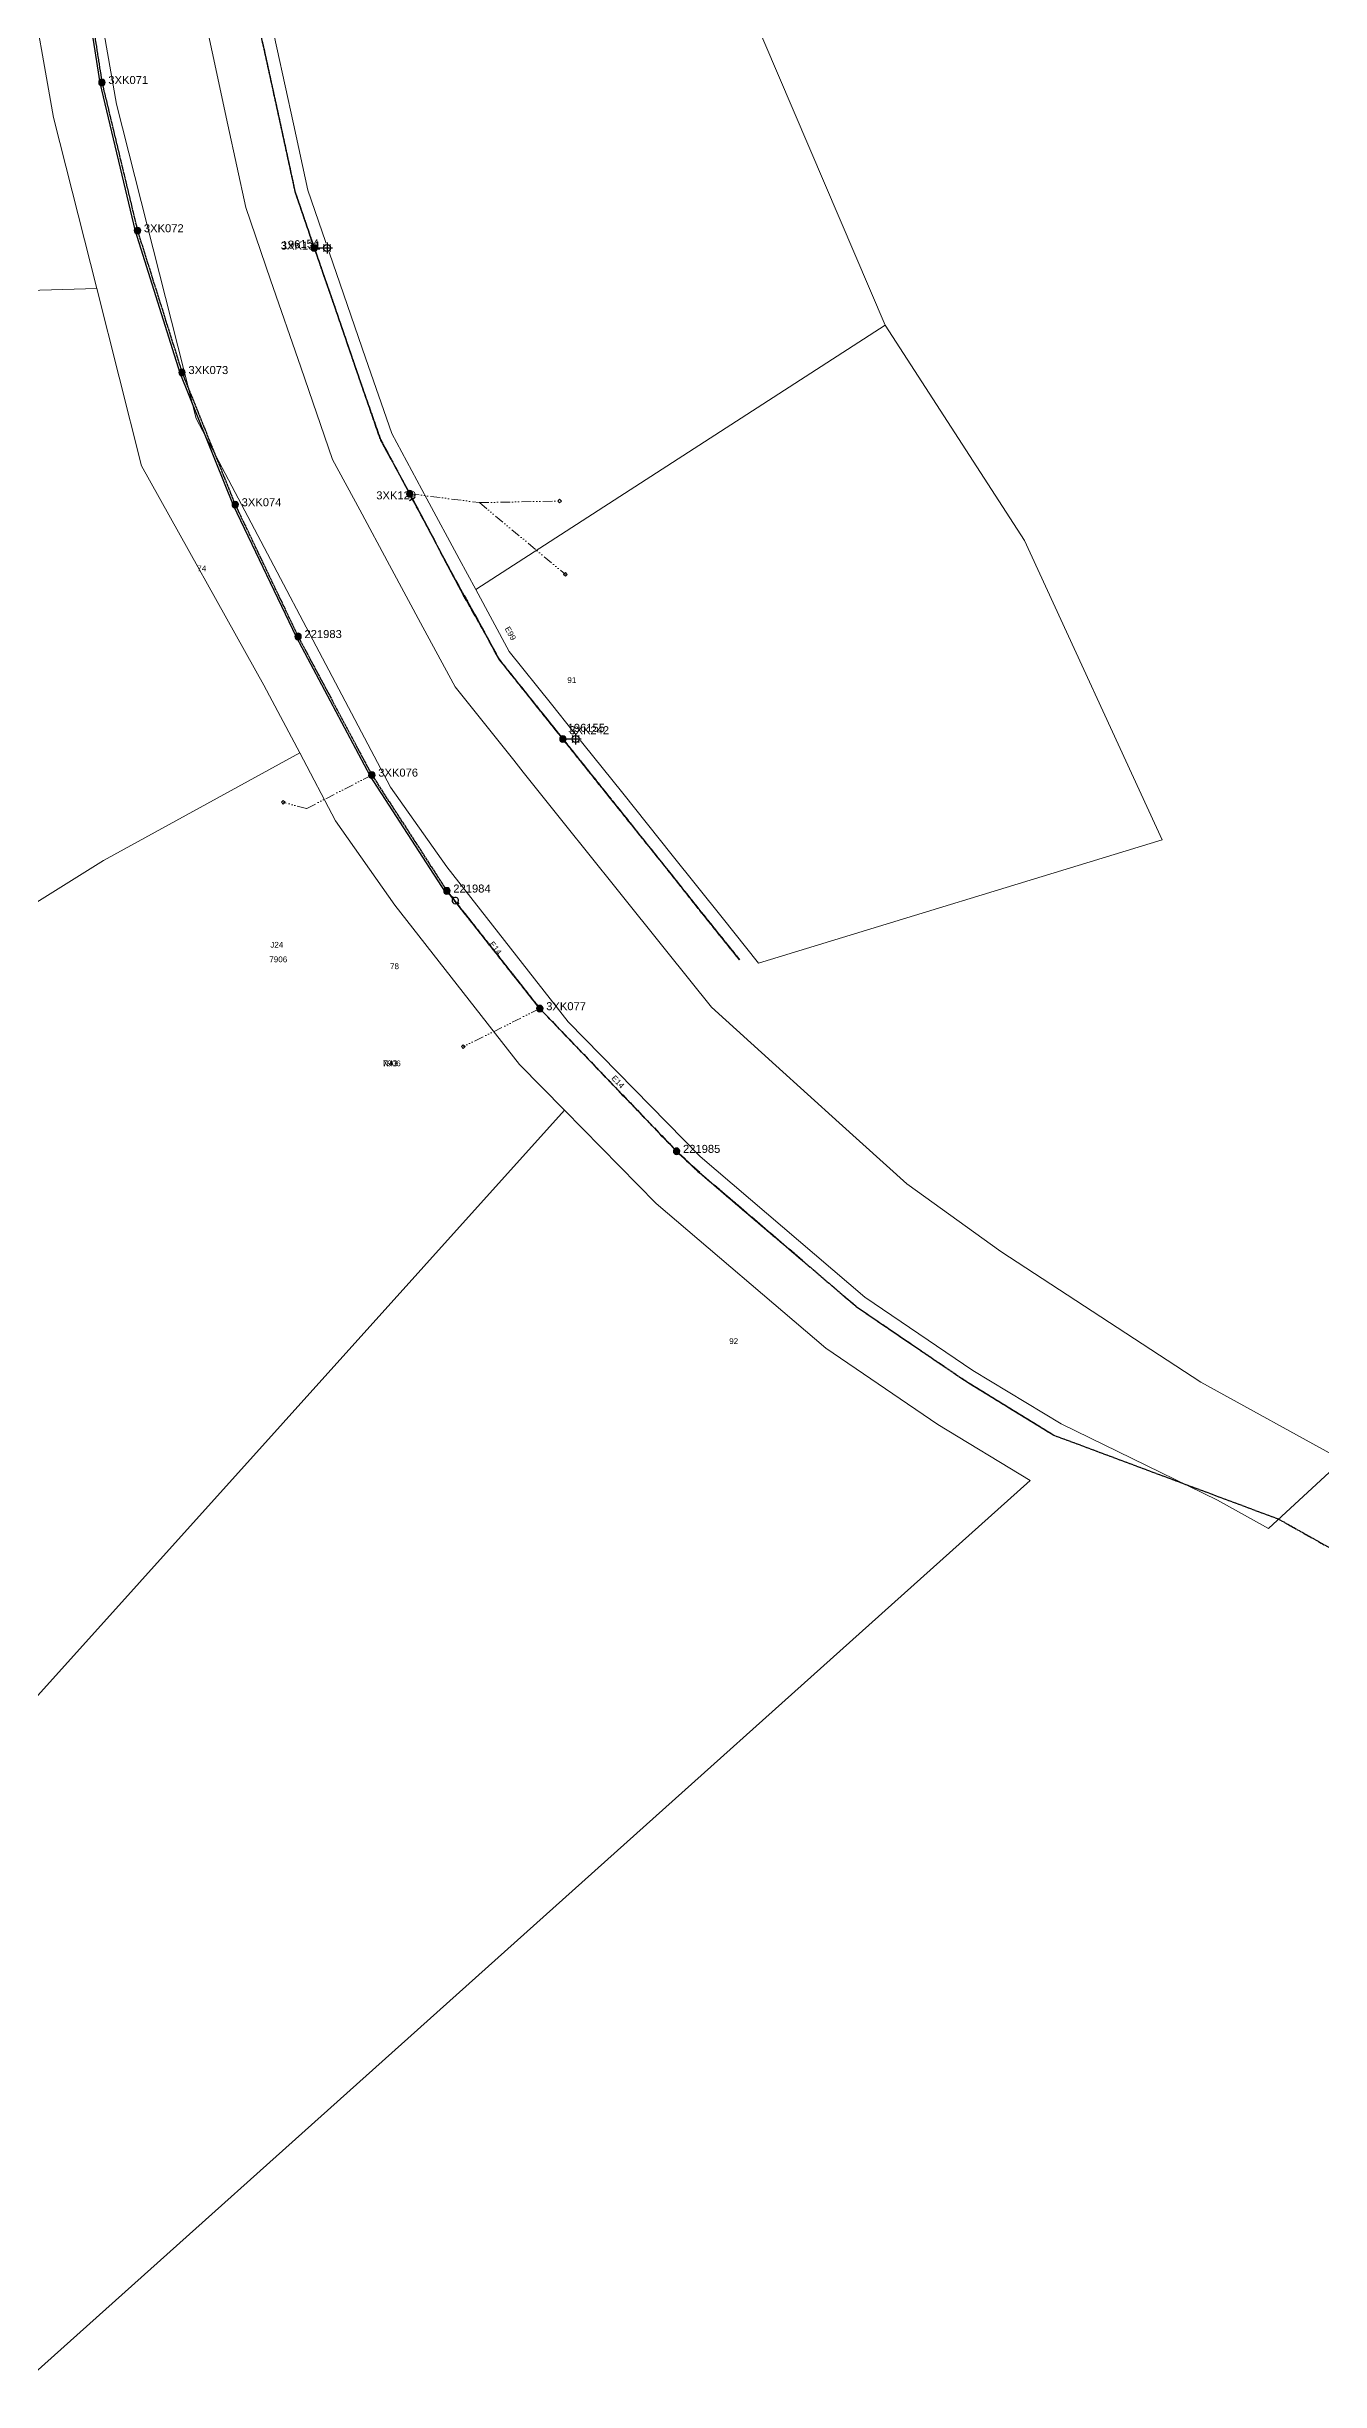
# Model space of a CAD drawing. Header units: metres. Extents: x 250871 to 255994, y 6164531 to 6169422.
# Drawn here: x 253889 to 254286, y 6165332 to 6166061 of the extents above; entities that cross this region are included whole.
import ezdxf
from ezdxf.enums import TextEntityAlignment as Align

# ---------------------------------------------------------------- set-up
doc = ezdxf.new("R2010")
doc.units = ezdxf.units.M
doc.linetypes.add('Cable Exist OH', pattern=[1, 1, 0])
doc.linetypes.add('PHANTOMX2', pattern=[6.6, 3, -0.75, 0.2, -0.75, 0.2, -0.75, 0.2, -0.75])
doc.layers.get('0').update_dxf_attribs({"color": 6})
for name, color, linetype, lineweight in [('Cadastre Land Parcels_SP_EXT', 118, 'Continuous', 15), ('Mains_HV_EXT', 13, 'Continuous', 25), ('Mains_LV_EXT', 163, 'Continuous', 25), ('Mains_SL_EXT', 131, 'Continuous', 25), ('Mains_TR_EXT', 211, 'Continuous', 25), ('Services_SP_EXT', 42, 'PHANTOMX2', 20)]:
    doc.layers.add(name, color=color, linetype=linetype, lineweight=lineweight)
for name, color, linetype in [('Equip_SP_LV_EXT', 7, 'Continuous'), ('Equip_SP_SL_EXT', 7, 'Continuous'), ('SupportsOH_SP_TR_HV_LV_SL_EXT', 7, 'Continuous')]:
    doc.layers.add(name, color=color, linetype=linetype)
doc.styles.add('iecARIAL', font='arial.ttf', dxfattribs={"height": 2})
doc.styles.add('POLE_LABEL', font='arial.ttf', dxfattribs={"height": 2})
doc.styles.add('SL_LABEL', font='arial.ttf', dxfattribs={"height": 2})
doc.styles.get("Standard").update_dxf_attribs({"font": 'arial.ttf'})
doc.linetypes.add('Cable E OH', pattern='A,8,-0.01,["E",Standard,S=1.5,R=30,X=0,Y=-0.9],0', length=8.01)

# ---------------------------------------------------------------- blocks, each defined once
blk = doc.blocks.new('LV_OH_LINKS_OPEN_EXT')
for p, q in [((-0.17, 4.97), (-0.17, 5.46)), ((-0.17, 3), (-0.17, 2.5)), ((0.17, 4.97), (0.17, 5.46)), ((0.17, 3), (0.17, 2.5))]:
    blk.add_line(p, q)
blk.add_lwpolyline([(0, 2.99, 1), (0, 4.98, 1)], format="xyb", close=True)
at = {"flags": 9}
for tag, p in [('ACTUAL_STATUS', (0, 0)), ('CONSTRUCTED_VOLTAGE', (0, -0.2)), ('OPERATING_VOLTAGE', (0, -0.6)), ('ORIENTATION', (0, -0.8)), ('OWNED_BY', (0, -1)), ('STATE', (0, -1.2)), ('SWITCH_TYPE', (0, -1.4)), ('NO_PHASES', (0, -0.4)), ('USAGE', (0, -1.6)), ('LEGEND', (0, -1.8)), ('NOTES', (0, -2))]:
    blk.add_attdef(tag, text='', height=0.2, dxfattribs=at).set_placement(p, align=Align.MIDDLE_LEFT)
at = {"flags": 1}
blk.add_attdef('Z', (0, 0), '', height=0.2, dxfattribs=at)
blk = doc.blocks.new('SL_LANTERN_EXT')
at = {"flags": 9}
for tag, p in [('LRATECODE', (-7.4, 0)), ('LOUTREACHVOCAB', (-7.2, 0)), ('LOUTREACH', (-7, 0)), ('LANTNUMBER', (-6.6, 0)), ('LNEW', (-6.4, 0)), ('LMASTVOCAB', (-6.2, 0)), ('LMAST', (-6, 0)), ('LLAMPVOCAB', (-5.8, 0)), ('LLAMP', (-5.6, 0)), ('LEXIST', (-5.4, 0)), ('LCHARGE3PERCENT', (-5.2, 0)), ('LCHARGE3', (-5, 0)), ('LCHARGE2PERCENT', (-4.8, 0)), ('LCHARGE2', (-4.6, 0)), ('LCHARGE1PERCENT', (-4.4, 0)), ('LCHARGE1', (-4.2, 0)), ('LCATEGORY', (-4, 0)), ('LBRACKETVOCAB', (-3.8, 0)), ('LBRACKET', (-3.6, 0)), ('LKINGHEIGHT', (-3.4, 0)), ('CREPLACE', (-3.2, 0)), ('CREMOVE', (-3, 0)), ('CNUMBER', (-2.8, 0)), ('CNEW', (-2.6, 0)), ('CEXIST', (-2.4, 0)), ('USAGE', (-2.2, 0)), ('STATE', (-2, 0)), ('OWNED_BY', (-1.8, 0)), ('ORIENTATION', (-1.6, 0)), ('OPERATING_VOLTAGE', (-1.4, 0))]:
    blk.add_attdef(tag, text='', height=0.001, rotation=270, dxfattribs=at).set_placement(p, align=Align.MIDDLE_LEFT)
for tag, p in [('LREMOVE', (0, -7.6)), ('LREPLACE', (0, -7.8)), ('LTYPE', (0, -8)), ('LTYPEVOCAB', (0, -8.2)), ('LEGEND', (0, -8.4)), ('SUBURB', (0, -8.6)), ('STREETNAME', (0, -8.8)), ('LOCATION', (0, -9)), ('NOTES', (0, -9.2)), ('MAINTAINED_BY', (0, -9.86))]:
    blk.add_attdef(tag, text='', height=0.001, dxfattribs=at).set_placement(p, align=Align.MIDDLE_LEFT)
blk.add_attdef('OPERATED_BY', (0, -9.61), '', height=0.001, dxfattribs=at)
blk.add_wipeout([(5.69, 0), (5.06, -1.06), (4, -1.69), (2.94, -1.06), (2.31, 0), (2.94, 1.06), (4, 1.69), (5.06, 1.06)])
for p, q in [((0, 0), (4, 0)), ((2.94, 1.06), (3.2, 0.8)), ((4, 1.69), (4, 0)), ((5.06, 1.06), (4.8, 0.8)), ((2.94, -1.06), (3.2, -0.8)), ((4, 0), (5.69, 0)), ((4, 0), (4, -1.69)), ((5.06, -1.06), (4.8, -0.8))]:
    blk.add_line(p, q)
blk.add_circle((4, 0), 1.12)
for tag, p in [('NO_PHASES', (-1.2, 0)), ('LANTERN_TYPE', (-1, 0)), ('LANTERN_PURPOSE', (-0.8, 0)), ('CONTROL_TYPE', (-0.6, 0)), ('CONSTRUCTED_VOLTAGE', (-0.4, 0))]:
    blk.add_attdef(tag, text='', height=0.001, rotation=270, dxfattribs=at).set_placement(p, align=Align.MIDDLE_LEFT)
at = {"style": 'SL_LABEL', "flags": 9}
blk.add_attdef('STREET_CODE', text='', height=0.001, rotation=270, dxfattribs=at).set_placement((0, 0), align=Align.MIDDLE_LEFT)
at = {"flags": 1}
blk.add_attdef('Z', (0, 0), '', height=0.001, rotation=270, dxfattribs=at)
at = {"width": 0.9}
blk.add_attdef('LNUMBER', text='', height=1, dxfattribs=at).set_placement((7, -1), align=Align.MIDDLE_LEFT)
blk = doc.blocks.new('CCP_EXT')
blk.add_wipeout([(0, 0.57), (0.57, 0), (0, -0.57), (-0.57, 0)])
blk.add_lwpolyline([(-0.57, 0), (0, 0.57), (0.57, 0), (0, -0.57), (-0.57, 0)])
at = {"flags": 1}
blk.add_attdef('Z', (0, 0), '', height=0.2, dxfattribs=at)
at = {"flags": 9}
for tag, p in [('CCP_TYPE', (0, 0)), ('CONSTRUCTED_VOLTAGE', (0, -0.2)), ('OPERATING_VOLTAGE', (0, -0.6)), ('ORIENTATION', (0, -0.8)), ('OWNED_BY', (0, -1)), ('STATE', (0, -1.8)), ('NO_PHASES', (0, -0.4)), ('USAGE', (0, -1.2)), ('LEGEND', (0, -1.4)), ('LIFE_SUPPORT', (0, -1.6)), ('NOTES', (0, -2))]:
    blk.add_attdef(tag, text='', height=0.2, dxfattribs=at).set_placement(p, align=Align.MIDDLE_LEFT)
blk = doc.blocks.new('POLE_EXT')
blk.add_hatch(color=256).paths.add_polyline_path([(-1, 0, 1), (1, 0, 1)])
blk.add_lwpolyline([(-1, 0, 1), (1, 0, 1)], format="xyb", close=True)
at = {"flags": 8}
blk.add_attdef('pNumber', text='', height=2, dxfattribs=at).set_placement((2.5, 2.5), align=Align.MIDDLE_CENTER)
at = {"style": 'POLE_LABEL', "flags": 9}
for tag, p in [('STRUCTURE_PLANT_NUMBER', (1.35, 0.03)), ('STREET_CODE', (1.35, -0.2))]:
    blk.add_attdef(tag, text='', height=0.2, dxfattribs=at).set_placement(p, align=Align.MIDDLE_LEFT)
at = {"flags": 1}
blk.add_attdef('Z', (1.35, -7.33), '', height=0.2, dxfattribs=at)
at = {"flags": 9}
for tag, p in [('OWNED_BY', (1.35, -0.4)), ('SPECIAL_USE', (1.35, -0.8)), ('STATE', (1.35, -1)), ('cLV', (1.35, -1.4)), ('hDepth', (1.35, -1.6)), ('hDia', (1.35, -1.8)), ('cHV', (1.35, -2)), ('cLinedev', (1.35, -3.4)), ('pExisting', (1.35, -3.8)), ('pFooting', (1.35, -4.4)), ('pNew', (1.35, -4.6)), ('pRelocate', (1.35, -5)), ('pRemove', (1.35, -5.2)), ('pReplace', (1.35, -5.4)), ('pStay', (1.35, -5.6)), ('pType', (1.35, -5.8)), ('cspan', (1.35, -6)), ('STREETNAME', (1.35, -6.2)), ('SUBURB', (1.35, -6.4)), ('OPERATED_BY', (1.36, -7.01)), ('PARENT', (1.35, -0.6)), ('USAGE', (1.35, -1.2)), ('LBRACKET', (1.35, -2.2)), ('LExisting', (1.35, -2.4)), ('LANTNUMBER', (1.35, -2.6)), ('LOther', (1.35, -2.8)), ('LRemove', (1.35, -3)), ('LEGEND', (1.35, -3.2)), ('LOCATION', (1.35, -3.6)), ('PFNUMBER', (1.35, -4)), ('NEWPFNUMBER', (1.35, -4.2)), ('NOTES', (1.35, -6.6)), ('MAINTAINED_BY', (1.36, -6.81))]:
    blk.add_attdef(tag, text='', height=0.2, dxfattribs=at).set_placement(p, align=Align.MIDDLE_LEFT)
blk = doc.blocks.new('End Shackle_EXT')
blk.add_wipeout([(0, 0.25), (1.81, 0.25), (1.82, -0.25), (0, -0.25)])
blk.add_line((1.81, -1), (1.81, 1))
at = {"flags": 1}
blk.add_attdef('Z', (0, 0), '', height=0.2, dxfattribs=at)
at = {"flags": 9}
for tag, p in [('CONNECTOR_TYPE', (0, 0)), ('CONSTRUCTED_VOLTAGE', (0, -0.2)), ('OPERATING_VOLTAGE', (0, -0.6)), ('ORIENTATION', (0, -0.8)), ('OWNED_BY', (0, -1)), ('STATE', (0, -1.2)), ('NO_PHASES', (0, -0.4)), ('USAGE', (0, -1.4)), ('NOTES', (0, -1.6))]:
    blk.add_attdef(tag, text='', height=0.2, dxfattribs=at).set_placement(p, align=Align.MIDDLE_LEFT)

msp = doc.modelspace()

# ---------------------------------------------------------------- linework, layer by layer
at = {"layer": 'Cadastre Land Parcels_SP_EXT', "linetype": 'Continuous'}
for points in [[(254150.415, 6165974.179), (254098.214, 6166096.662), (254067.689, 6166093.725), (254022.169, 6166089.3), (254002.132, 6166087.364), (253955.659, 6166082.874), (253956.397, 6166079.488), (253960.453, 6166060.857), (253965.631, 6166037.08), (253970.147, 6166016.342), (253979.117, 6165990.315), (253988.174, 6165964.04), (253996.348, 6165940.325), (254007.317, 6165919.963), (254017.428, 6165901.193), (254022.619, 6165891.556), (254150.415, 6165974.179)], [(253904.231, 6165985.688), (253890.751, 6166039.07), (253882.695, 6166084.647), (253882.206, 6166090.06), (253772.142, 6166071.238), (253701.78, 6165979.672), (253904.231, 6165985.688)], [(253906.285, 6165806.945), (253967.596, 6165840.534), (253956.43, 6165861.716), (253918.228, 6165930.283), (253904.231, 6165985.688), (253701.78, 6165979.672), (253698.306, 6165902.091), (253694.17, 6165809.422), (253697.192, 6165648.784), (253697.532, 6165629.268), (253699.441, 6165519.808), (253777.66, 6165439.17), (253783.892, 6165432.746), (253790.166, 6165439.719), (253829.585, 6165483.535), (253800.963, 6165612.417), (253772.952, 6165733.328), (253797.406, 6165741.611), (253798.149, 6165739.355), (253906.285, 6165806.945)], [(254236.924, 6165813.387), (254193.913, 6165906.868), (254150.415, 6165974.179), (254022.619, 6165891.556), (254033.049, 6165872.219), (254046.194, 6165855.783), (254053.007, 6165847.263), (254068.491, 6165827.9), (254083.975, 6165808.539), (254099.499, 6165789.127), (254110.907, 6165774.863), (254236.924, 6165813.387)], [(253997.346, 6165792.944), (253978.749, 6165819.345), (253967.596, 6165840.534), (253906.285, 6165806.945), (253798.149, 6165739.355), (253797.406, 6165741.611), (253772.952, 6165733.328), (253800.963, 6165612.417), (253829.585, 6165483.535), (254050.313, 6165728.878), (254036.242, 6165743.207), (253997.346, 6165792.944)], [(254013.434, 6165449.633), (254195.735, 6165613.173), (254166.91, 6165630.643), (254131.915, 6165654.473), (254078.975, 6165699.693), (254050.313, 6165728.878), (253829.585, 6165483.535), (253790.166, 6165439.719), (253783.892, 6165432.746), (253881.938, 6165331.668), (254013.434, 6165449.633)]]:
    msp.add_lwpolyline(points, close=True, dxfattribs=at)
for points in [[(253902.652, 6166087.309), (253910.433, 6166043.285), (253935.236, 6165945.059), (253996.005, 6165829.777), (254013.501, 6165804.939), (254051.396, 6165756.483), (254092.713, 6165714.413), (254144.145, 6165670.48), (254177.797, 6165647.566), (254205.378, 6165630.85), (254254.251, 6165607.01), (254270.159, 6165598.118), (254293.25, 6165619.541)], [(254293.25, 6165619.541), (254248.995, 6165643.932), (254186.545, 6165684.748), (254157.175, 6165705.881), (254136.091, 6165724.955), (254116.314, 6165742.846), (254096.21, 6165761.034), (254082.304, 6165778.422), (254066.355, 6165798.365), (254050.328, 6165818.405), (254037.437, 6165834.525), (254034.445, 6165838.267), (254016.158, 6165861.134), (254006.065, 6165879.87), (253995.675, 6165899.158), (253986.335, 6165916.499), (253977.865, 6165932.222), (253967.904, 6165961.121), (253958.509, 6165988.38), (253950.738, 6166010.925), (253945.164, 6166036.757), (253940.23, 6166059.624), (253935.63, 6166080.938)]]:
    msp.add_lwpolyline(points, dxfattribs=at)
at = {"layer": 'Mains_LV_EXT', "linetype": 'Cable Exist OH'}
for points in [[(253990.132, 6165833.625), (254013.573, 6165797.403)], [(254042.588, 6165760.63), (254013.573, 6165797.402)], [(254124.595, 6165681.932), (254093.342, 6165708.615), (254085.311, 6165716.047), (254042.588, 6165760.63)]]:
    msp.add_lwpolyline(points, dxfattribs=at)
at = {"layer": 'Services_SP_EXT'}
msp.add_lwpolyline([(254001.937, 6165921.517), (254023.712, 6165918.743)], dxfattribs=at)

# ---------------------------------------------------------------- block references
at = {"layer": 'Equip_SP_LV_EXT', "rotation": 221.1041521095272}
msp.add_blockref('LV_OH_LINKS_OPEN_EXT', (254013.573, 6165797.402), dxfattribs=at)
at = {"layer": 'SupportsOH_SP_TR_HV_LV_SL_EXT'}
ref = msp.add_blockref('POLE_EXT', (253905.831, 6166050.05), dxfattribs=at)
ref.add_attrib('ASSET_NUM', '3XK071', dxfattribs={"layer": '0', "height": 2.5, "style": 'POLE_LABEL'}).set_placement((253907.831, 6166050.8), align=Align.MIDDLE_LEFT)
ref = msp.add_blockref('POLE_EXT', (253916.938, 6166003.738), dxfattribs=at)
ref.add_attrib('ASSET_NUM', '3XK072', dxfattribs={"layer": '0', "height": 2.5, "style": 'POLE_LABEL'}).set_placement((253918.938, 6166004.488), align=Align.MIDDLE_LEFT)
ref = msp.add_blockref('POLE_EXT', (253930.848, 6165959.417), dxfattribs=at)
ref.add_attrib('ASSET_NUM', '3XK073', dxfattribs={"layer": '0', "height": 2.5, "style": 'POLE_LABEL'}).set_placement((253932.848, 6165960.167), align=Align.MIDDLE_LEFT)
ref = msp.add_blockref('POLE_EXT', (253947.461, 6165918.112), dxfattribs=at)
ref.add_attrib('ASSET_NUM', '3XK074', dxfattribs={"layer": '0', "height": 2.5, "style": 'POLE_LABEL'}).set_placement((253949.461, 6165918.862), align=Align.MIDDLE_LEFT)
ref = msp.add_blockref('POLE_EXT', (253967.093, 6165876.92), dxfattribs=at)
ref.add_attrib('ASSET_NUM', '221983', dxfattribs={"layer": '0', "height": 2.5, "style": 'POLE_LABEL'}).set_placement((253969.093, 6165877.67), align=Align.MIDDLE_LEFT)
ref = msp.add_blockref('POLE_EXT', (253990.132, 6165833.625), dxfattribs=at)
ref.add_attrib('ASSET_NUM', '3XK076', dxfattribs={"layer": '0', "height": 2.5, "style": 'POLE_LABEL'}).set_placement((253992.132, 6165834.375), align=Align.MIDDLE_LEFT)
ref = msp.add_blockref('POLE_EXT', (254013.573, 6165797.402), dxfattribs=at)
ref.add_attrib('ASSET_NUM', '221984', dxfattribs={"layer": '0', "height": 2.5, "style": 'POLE_LABEL'}).set_placement((254015.573, 6165798.152), align=Align.MIDDLE_LEFT)
ref = msp.add_blockref('POLE_EXT', (254042.588, 6165760.63), dxfattribs=at)
ref.add_attrib('ASSET_NUM', '3XK077', dxfattribs={"layer": '0', "height": 2.5, "style": 'POLE_LABEL'}).set_placement((254044.588, 6165761.38), align=Align.MIDDLE_LEFT)
ref = msp.add_blockref('POLE_EXT', (254085.311, 6165716.047), dxfattribs=at)
ref.add_attrib('ASSET_NUM', '221985', dxfattribs={"layer": '0', "height": 2.5, "style": 'POLE_LABEL'}).set_placement((254087.311, 6165716.797), align=Align.MIDDLE_LEFT)

# ---------------------------------------------------------------- texts
at = {"layer": 'Cadastre Land Parcels_SP_EXT'}
for s, p in [('74', (253935.616, 6165897.289)), ('91', (254051.186, 6165862.363)), ('78', (253995.805, 6165772.958)), ('92', (254101.746, 6165655.822))]:
    msp.add_text(s, height=1.8, dxfattribs=at).set_placement(p)
at = {"layer": 'Mains_HV_EXT'}
for s in ['7906', 'N43']:
    msp.add_text(s, height=1.8, dxfattribs=at).set_placement((253993.569, 6165742.621))
at = {"layer": 'Mains_LV_EXT'}
for s, rotation, p in [('E99', 298.885311, (254031.552, 6165879.404)), ('E14', 308.295181, (254026.67, 6165780.752)), ('E14', 313.77976, (254064.821, 6165738.746))]:
    msp.add_text(s, height=1.8, rotation=rotation, dxfattribs=at).set_placement(p)
at = {"layer": 'Mains_TR_EXT'}
for s, p in [('J24', (253958.421, 6165779.674)), ('7906', (253958.11, 6165775.118))]:
    msp.add_text(s, height=1.8, dxfattribs=at).set_placement(p)

# ---------------------------------------------------------------- next in the draw order: block references
at = {"layer": 'Equip_SP_SL_EXT'}
ref = msp.add_blockref('SL_LANTERN_EXT', (253972.128, 6165998.318), dxfattribs=at)
ref.add_attrib('ASSET_NUM', '196154', dxfattribs={"layer": '0', "height": 2.5, "rotation": 2.849146, "style": 'iecARIAL'}).set_placement((253973.628, 6165999.818), align=Align.MIDDLE_RIGHT)
ref = msp.add_blockref('SL_LANTERN_EXT', (254049.785, 6165844.883), dxfattribs=at)
ref.add_attrib('ASSET_NUM', '196155', dxfattribs={"layer": '0', "height": 2.5, "style": 'iecARIAL'}).set_placement((254051.285, 6165846.383), align=Align.BOTTOM_LEFT)
at = {"layer": 'Mains_LV_EXT', "rotation": 298.6583202418332}
msp.add_blockref('End Shackle_EXT', (254001.937, 6165921.517), dxfattribs=at)
at = {"layer": 'Services_SP_EXT'}
for p in [(254048.778, 6165919.209), (254050.574, 6165896.324), (253962.46, 6165825.092), (254018.668, 6165748.734)]:
    msp.add_blockref('CCP_EXT', p, dxfattribs=at)

# ---------------------------------------------------------------- next in the draw order: linework, layer by layer
at = {"layer": 'Mains_HV_EXT', "linetype": 'Cable E OH'}
msp.add_lwpolyline([(254013.085, 6165797.053), (253989.614, 6165833.32), (253966.557, 6165876.65), (253946.912, 6165917.871), (253930.283, 6165959.215), (253916.359, 6166003.578), (253905.242, 6166049.933), (253897.233, 6166101.308), (253894.609, 6166170.243), (253899.214, 6166236.05), (253905.683, 6166298.496), (253898.364, 6166365.451), (253904.813, 6166409.419), (253920.047, 6166451.546), (253939.212, 6166494.151), (253960.868, 6166534.55), (253985.376, 6166572.249), (253992.015, 6166611.175)], dxfattribs=at)
at = {"layer": 'Mains_HV_EXT', "linetype": 'Cable Exist OH'}
for points in [[(253897.832, 6166101.366), (253905.831, 6166050.05), (253905.831, 6166050.05), (253916.938, 6166003.738), (253930.848, 6165959.417), (253947.461, 6165918.112), (253967.093, 6165876.921), (253990.132, 6165833.625), (254013.573, 6165797.402), (254042.588, 6165760.63), (254085.311, 6165716.047), (254091.991, 6165709.769), (254124.595, 6165681.932), (254141.824, 6165667.222), (254162.541, 6165653.115), (254176.346, 6165643.768), (254203.162, 6165627.314), (254273.287, 6165601.125), (254337.382, 6165565.115)], [(253955.885, 6166062.917), (253960.169, 6166043.34), (253966.177, 6166015.726), (253972.128, 6165998.318), (253978.576, 6165979.71), (253986.172, 6165957.543), (253992.565, 6165939.02), (253999.428, 6165926.188), (254001.937, 6165921.516), (254004.587, 6165916.595), (254015.159, 6165896.443), (254021.139, 6165885.873), (254029.826, 6165869.786), (254044.177, 6165851.887), (254049.796, 6165844.874), (254065.368, 6165825.408), (254069.403, 6165820.356), (254071.294, 6165817.991), (254075.167, 6165813.148), (254082.986, 6165803.381), (254091.614, 6165792.51), (254104.949, 6165775.908)]]:
    msp.add_lwpolyline(points, dxfattribs=at)
at = {"layer": 'Mains_LV_EXT', "linetype": 'Cable Exist OH'}
for points in [[(253897.832, 6166101.366), (253905.831, 6166050.05), (253916.938, 6166003.738), (253930.848, 6165959.417), (253947.461, 6165918.112), (253967.093, 6165876.921), (253990.132, 6165833.625)], [(254104.949, 6165775.908), (254092.08, 6165791.921), (254082.246, 6165804.393), (254065.395, 6165825.384), (254049.796, 6165844.874), (254044.18, 6165851.886), (254029.91, 6165869.778), (254024.574, 6165879.518), (254018.774, 6165889.77), (254004.586, 6165916.597), (254001.937, 6165921.516)]]:
    msp.add_lwpolyline(points, dxfattribs=at)
at = {"layer": 'Mains_SL_EXT', "linetype": 'Cable Exist OH'}
for points in [[(253945.305, 6166180.782), (253945.521, 6166161.276), (253945.591, 6166142.412), (253945.689, 6166138.497), (253948.816, 6166107.056), (253951.765, 6166081.928), (253955.927, 6166062.642), (253960.1, 6166043.61), (253966.098, 6166016.011), (253972.128, 6165998.318)], [(253972.088, 6165998.501), (253978.541, 6165979.818), (253985.628, 6165959.117), (253992.962, 6165938.066), (253999.78, 6165925.536), (254001.936, 6165921.516), (254004.478, 6165916.829), (254018.163, 6165890.838), (254024.034, 6165880.473), (254029.845, 6165869.782), (254044.227, 6165851.812), (254049.796, 6165844.874)]]:
    msp.add_lwpolyline(points, dxfattribs=at)
at = {"layer": 'Mains_TR_EXT', "linetype": 'Cable Exist OH'}
msp.add_lwpolyline([(253897.832, 6166101.366), (253905.831, 6166050.05), (253916.938, 6166003.738), (253930.848, 6165959.417), (253947.461, 6165918.112), (253967.093, 6165876.921), (253990.132, 6165833.625), (254013.573, 6165797.402), (254042.588, 6165760.63), (254085.253, 6165716.156), (254090.85, 6165710.743), (254124.595, 6165681.932), (254141.542, 6165667.443), (254162.541, 6165653.115), (254175.21, 6165644.489), (254203.162, 6165627.314), (254273.287, 6165601.125), (254337.382, 6165565.114)], dxfattribs=at)
at = {"layer": 'Services_SP_EXT'}
for points in [[(254023.712, 6165918.743), (254048.778, 6165919.209)], [(254023.712, 6165918.743), (254050.574, 6165896.324)], [(253990.132, 6165833.625), (253969.743, 6165823.122), (253962.46, 6165825.092)], [(254042.588, 6165760.63), (254018.668, 6165748.734)]]:
    msp.add_lwpolyline(points, dxfattribs=at)

# ---------------------------------------------------------------- next in the draw order: block references
at = {"layer": 'SupportsOH_SP_TR_HV_LV_SL_EXT'}
ref = msp.add_blockref('POLE_EXT', (253972.128, 6165998.318), dxfattribs=at)
ref.add_attrib('ASSET_NUM', '3XK131', dxfattribs={"layer": '0', "height": 2.5, "style": 'POLE_LABEL'}).set_placement((253974.128, 6165999.068), align=Align.MIDDLE_RIGHT)
ref = msp.add_blockref('POLE_EXT', (254001.936, 6165921.516), dxfattribs=at)
ref.add_attrib('ASSET_NUM', '3XK129', dxfattribs={"layer": '0', "height": 2.5, "style": 'POLE_LABEL'}).set_placement((254003.936, 6165922.266), align=Align.TOP_RIGHT)
ref = msp.add_blockref('POLE_EXT', (254049.796, 6165844.874), dxfattribs=at)
ref.add_attrib('ASSET_NUM', '3XK242', dxfattribs={"layer": '0', "height": 2.5, "style": 'POLE_LABEL'}).set_placement((254051.796, 6165845.624), align=Align.BOTTOM_LEFT)

doc.saveas('drawing.dxf')
